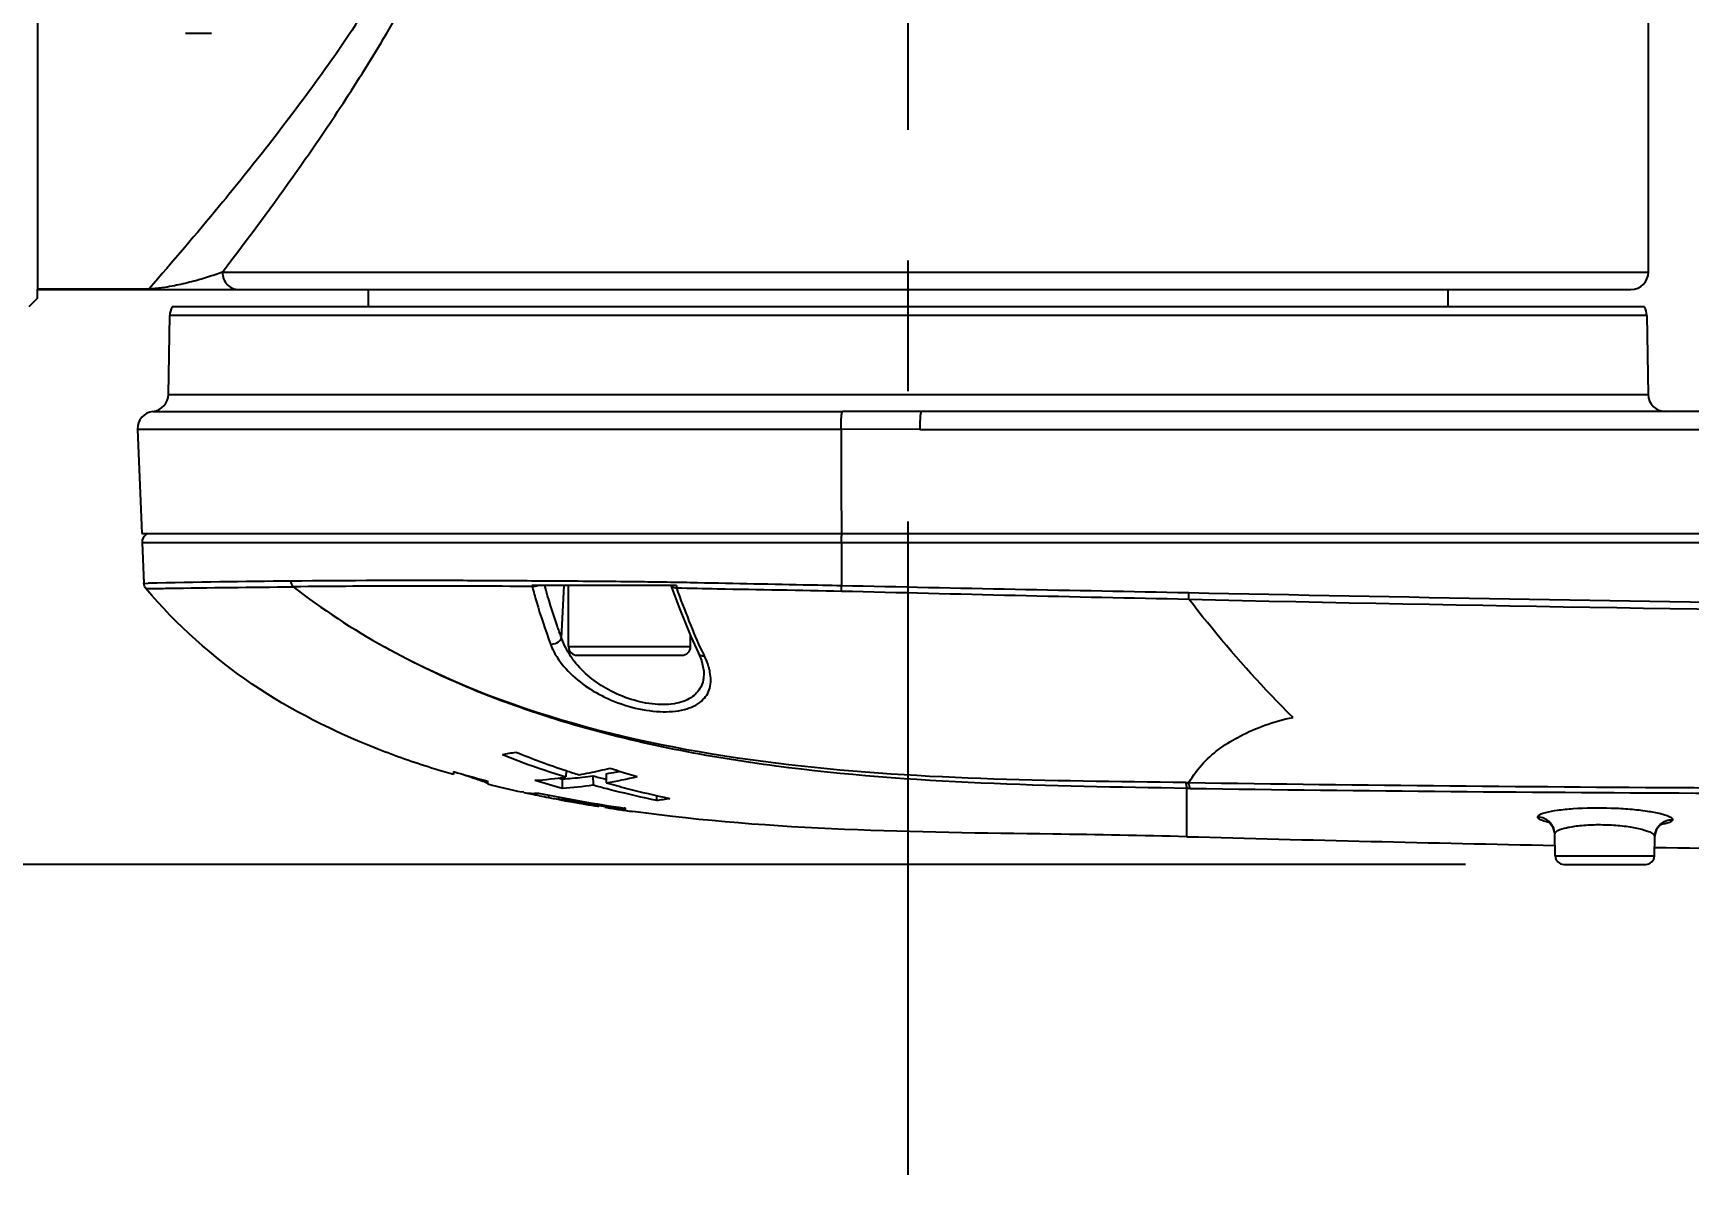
# Model space of a CAD drawing. Header units: millimetres. Extents: x 5828 to 6704, y 123 to 421.
# Drawn here: x 6397.164 to 6401.918, y 204.945 to 208.222 of the extents above; entities that cross this region are included whole.
import ezdxf

# ---------------------------------------------------------------- set-up
doc = ezdxf.new("R2010")
doc.units = ezdxf.units.MM
doc.linetypes.add('CENTER', pattern=[0.6, 0.375, -0.075, 0.075, -0.075])
for name, color, linetype in [('中心线', 7, 'Continuous'), ('外形图', 7, 'Continuous'), ('尺寸标注', 7, 'Continuous')]:
    doc.layers.add(name, color=color, linetype=linetype)
doc.styles.add('微软雅黑', font='msyh.ttc', dxfattribs={"height": 1.5})
doc.dimstyles.new('尺寸标注_1_20比例', dxfattribs={"dimtxt": 1.5, "dimasz": 1.25, "dimexe": 0.5, "dimexo": 0.4, "dimgap": 0.5, "dimtad": 1, "dimdec": 1, "dimlfac": 20, "dimdsep": 46, "dimtxsty": '微软雅黑', "dimcen": 0.09, "dimadec": 0, "dimazin": 0, "dimtp": 0.01, "dimtm": 0.01, "dimtfac": 1, "dimtdec": 1, "dimtofl": 0, "dimtmove": 0, "dimatfit": 3, "dimfxl": 1, "dimtolj": 1, "dimarcsym": 0})

# ---------------------------------------------------------------- blocks, each defined once
blk = doc.blocks.new('*D1115')
at = {"layer": 'Defpoints', "color": 0}
for p in [(6401.6767, 212.5365), (6392.9512, 205.8365), (6401.6767, 205.8365)]:
    blk.add_point(p, dxfattribs=at)
at = {"layer": '尺寸标注', "color": 0, "lineweight": -2}
for p, q in [((6401.2767, 212.5365), (6392.4512, 212.5365)), ((6392.9512, 211.2865), (6392.9512, 207.0865)), ((6401.2767, 205.8365), (6392.4512, 205.8365))]:
    blk.add_line(p, q, dxfattribs=at)
at = {"layer": '尺寸标注', "color": 0}
for points in [[(6393.1595, 211.2865), (6392.7428, 211.2865), (6392.9512, 212.5365)], [(6392.7428, 207.0865), (6393.1595, 207.0865), (6392.9512, 205.8365)]]:
    blk.add_solid(points, dxfattribs=at)
at = {"layer": '尺寸标注', "color": 0, "insert": (6391.6721, 209.1865), "char_height": 1.5, "attachment_point": 5, "rotation": 90, "style": '微软雅黑'}
blk.add_mtext('\\A1;134', dxfattribs=at)

msp = doc.modelspace()

# ---------------------------------------------------------------- linework, layer by layer
at = {"layer": '中心线', "linetype": 'CENTER', "ltscale": 5}
msp.add_line((6399.6767, 204.9452), (6399.6767, 213.6257), dxfattribs=at)
at = {"layer": '外形图', "color": 7, "linetype": 'Continuous'}
for p, q in [((6397.1767, 210.8865), (6397.1767, 207.4865)), ((6401.8017, 207.5365), (6401.8017, 208.6401)), ((6397.6017, 208.2225), (6397.6762, 208.2225)), ((6397.7077, 207.5365), (6401.8017, 207.5365)), ((6397.1767, 207.4615), (6397.1517, 207.4365)), ((6397.1767, 207.4615), (6397.1767, 207.488)), ((6397.4967, 207.488), (6397.1767, 207.488)), ((6397.1767, 207.4865), (6401.7517, 207.4865)), ((6397.4967, 207.4865), (6397.4967, 207.488)), ((6398.1267, 207.4365), (6398.1267, 207.4865)), ((6401.2267, 207.4365), (6401.2267, 207.4865)), ((6397.5526, 207.1856), (6397.5565, 207.4124)), ((6401.7969, 207.4124), (6397.5565, 207.4124)), ((6401.7902, 207.4365), (6397.5632, 207.4365)), ((6401.7969, 207.4124), (6401.8009, 207.1856)), ((6397.5526, 207.1856), (6401.8009, 207.1856)), ((6397.5084, 207.1368), (6399.4877, 207.1368)), ((6403.2149, 207.1365), (6399.7144, 207.1365)), ((6397.4642, 207.0854), (6397.4759, 206.7865)), ((6397.4642, 207.0854), (6399.4839, 207.0854)), ((6399.71, 207.0847), (6399.4839, 207.0854)), ((6399.71, 207.0847), (6403.2123, 207.0847)), ((6397.4759, 206.7865), (6412.6269, 206.7865)), ((6397.477, 206.7604), (6397.482, 206.6431)), ((6397.477, 206.7604), (6411.2023, 206.7604)), ((6399.485, 206.7604), (6399.4855, 206.636)), ((6398.7018, 206.6491), (6398.5949, 206.6498)), ((6397.482, 206.6431), (6397.4949, 206.6433)), ((6397.488, 206.628), (6397.5009, 206.6282)), ((6399.0116, 206.6365), (6398.596, 206.6365)), ((6398.6814, 206.4869), (6398.6888, 206.6365)), ((6398.7017, 206.4615), (6398.7017, 206.6365)), ((6399.0106, 206.6456), (6398.9944, 206.6459)), ((6398.7017, 206.4615), (6399.0517, 206.4615)), ((6399.0517, 206.4615), (6399.0517, 206.4929)), ((6398.7267, 206.4365), (6399.0267, 206.4365)), ((6399.0747, 206.4423), (6399.0746, 206.4424)), ((6399.0896, 206.3906), (6399.0896, 206.3906)), ((6398.3709, 206.094), (6398.3602, 206.0971)), ((6398.3709, 206.094), (6398.3604, 206.0977)), ((6398.371, 206.1026), (6398.3709, 206.094)), ((6398.6829, 206.0816), (6398.6831, 206.0554)), ((6398.6943, 206.106), (6398.6939, 206.0873)), ((6398.7716, 206.0906), (6398.7719, 206.0645)), ((6398.8053, 206.0815), (6398.8096, 206.0804)), ((6398.8093, 206.0965), (6398.8099, 206.0705)), ((6398.463, 206.0772), (6398.4699, 206.0754)), ((6398.463, 206.0772), (6398.4699, 206.0754)), ((6398.4699, 206.0673), (6398.4699, 206.0755)), ((6398.5718, 206.0434), (6398.5675, 206.0443)), ((6398.5718, 206.0434), (6398.5675, 206.0443)), ((6398.5734, 206.0431), (6398.5718, 206.0434)), ((6398.5734, 206.043), (6398.5718, 206.0434)), ((6398.6439, 206.0356), (6398.6439, 206.0285)), ((6398.9537, 206.0344), (6398.9538, 206.0206)), ((6400.4767, 205.9159), (6400.4767, 206.0547)), ((6398.6723, 206.03), (6398.6724, 206.0234)), ((6398.6871, 206.0271), (6398.6872, 206.0228)), ((6398.6918, 206.0193), (6398.6984, 206.0181)), ((6398.7317, 206.0121), (6398.7341, 206.0117)), ((6398.8649, 205.9936), (6398.8602, 205.9943)), ((6398.8649, 205.9936), (6398.8602, 205.9943)), ((6398.8649, 205.9974), (6398.8612, 205.998)), ((6398.8649, 205.9974), (6398.8612, 205.9979)), ((6398.8649, 205.9936), (6398.8649, 205.9974)), ((6401.5347, 205.8913), (6401.5324, 205.8913)), ((6401.5347, 205.8908), (6401.5324, 205.8908)), ((6401.5341, 205.8611), (6401.533, 205.9236)), ((6401.8193, 205.8611), (6401.8202, 205.9162)), ((6401.5341, 205.8611), (6401.8193, 205.8611)), ((6401.5591, 205.8365), (6401.7943, 205.8365))]:
    msp.add_line(p, q, dxfattribs=at)
for points in [[(6398.9954, 206.6365), (6399.0198, 206.5708), (6399.0527, 206.4905), (6399.0746, 206.4424)], [(6399.0747, 206.4423), (6399.0831, 206.4216), (6399.0896, 206.3906)], [(6401.5167, 205.9586), (6401.5128, 205.9599), (6401.5168, 205.9573), (6401.5269, 205.9456), (6401.533, 205.9236)], [(6401.8202, 205.9162), (6401.8204, 205.9188), (6401.8268, 205.939), (6401.8375, 205.9508), (6401.8419, 205.9534)]]:
    msp.add_lwpolyline(points, dxfattribs=at)
for centre, radius, start, end in [((6401.7517, 207.5365), 0.05, 270, 0), ((6397.6065, 207.4115), 0.05, 150, 179), ((6401.7469, 207.4115), 0.05, 1, 30), ((6397.5026, 207.1865), 0.05, 276.6574, 359), ((6401.8508, 207.1865), 0.05, 181, 270), ((6397.5142, 207.0872), 0.05, 96.6574, 182.0779), ((6397.5019, 206.7615), 0.025, 120.806, 182.4179), ((6398.1421, 177.396), 29.2545, 90.46431, 91.26759), ((6398.3019, 167.2685), 39.3667, 89.57056, 90.56927), ((6399.1993, 208.3047), 2.1105, 232.3722, 240.9108), ((6399.053, 206.6405), 0.042, 191.4282, 194.1627), ((6405.4202, 427.8398), 221.2975, 268.721407, 269.994013), ((6398.7267, 206.4615), 0.025, 180, 270), ((6399.0267, 206.4615), 0.025, 270, 0), ((6398.8952, 206.5776), 0.2699, 214.4457, 219.9441), ((6398.8932, 206.5589), 0.2238, 206.7974, 208.5761), ((6399.6178, 206.6982), 0.5886, 205.2596, 206.7132), ((6398.9559, 206.3597), 0.1543, 10.7619, 13.4295), ((6398.3233, 207.2776), 1.1414, 279.5115, 281.4532), ((6399.334, 208.1895), 2.1972, 248.0284, 249.6665), ((6399.4094, 208.2692), 2.2786, 247.8402, 251.7075), ((6399.3983, 208.3656), 2.3847, 249.6881, 252.8183), ((6399.1964, 208.9118), 2.9279, 253.6257, 255.4946), ((6398.5315, 207.1689), 1.0937, 273.8606, 278.5381), ((6399.3973, 208.7169), 2.7304, 254.6093, 254.8332), ((6398.6176, 207.1543), 1.0747, 273.4858, 275.0531), ((6399.472, 208.4532), 2.4729, 251.6687, 252.5854), ((6398.6102, 207.2322), 1.1529, 275.0746, 278.0479), ((6398.4857, 207.4554), 1.3839, 280.2502, 282.744), ((6399.4912, 208.6798), 2.6873, 254.4685, 255.2118), ((6398.4596, 207.5727), 1.504, 282.7247, 283.888), ((6398.5776, 207.4473), 1.3705, 279.7334, 280.9826), ((6398.5602, 207.5158), 1.4667, 279.8014, 283.3406), ((6399.6176, 208.5655), 2.5791, 252, 253.8124), ((6398.5634, 207.522), 1.4466, 280.9686, 281.3562), ((6398.3897, 205.896), 0.191, 67.9159, 68.7429), ((6399.275, 209.269), 3.3014, 255.8853, 257.625), ((6399.3084, 209.4313), 3.467, 257.7608, 258.0874), ((6398.6001, 206.1734), 0.1331, 258.4436, 270.3582), ((6399.3247, 209.5086), 3.546, 258.0877, 258.5083), ((6398.6, 206.1785), 0.1382, 270.3884, 276.4937), ((6399.3559, 208.5604), 2.5937, 253.1738, 254.9651), ((6399.4463, 210.0385), 4.0827, 258.2609, 261.7612), ((6399.3433, 209.6), 3.6393, 258.5083, 258.9207), ((6398.6131, 207.1777), 1.1244, 273.5707, 278.1175), ((6399.5044, 208.7193), 2.754, 254.5746, 255.308), ((6399.5252, 208.7987), 2.836, 255.307, 255.8349), ((6399.561, 208.7561), 2.7886, 254.3748, 255.6369), ((6399.5772, 209.0098), 3.0534, 255.8589, 258.2197), ((6399.627, 209.0177), 3.0585, 255.6551, 258.0141), ((6398.9654, 207.5834), 1.5877, 258.319, 258.9582), ((6399.1225, 208.3828), 2.4024, 258.9314, 259.3745), ((6398.6847, 206.1459), 0.1231, 264.289, 271.1642), ((6399.2831, 209.2337), 3.2684, 259.3589, 259.5768), ((6399.4648, 210.2041), 4.253, 259.4647, 261.8269), ((6399.4201, 209.9819), 4.029, 259.6821, 260.0343), ((6399.427, 210.02), 4.0678, 260.0315, 260.1588), ((6399.5152, 210.3349), 4.3922, 260.6993, 261.197), ((6399.2506, 208.6296), 2.6665, 261.2087, 261.3892), ((6399.0761, 207.4701), 1.4939, 261.3458, 261.9104), ((6399.5387, 210.7365), 4.7929, 261.9303, 262.1767), ((6398.7858, 207.3715), 1.3613, 277.0905, 278.7063), ((6401.5742, 206.2249), 0.2741, 257.6665, 259.0497), ((6401.4838, 205.9227), 0.0492, 27.1384, 30.2479), ((6401.7932, 206.2084), 0.2616, 279.5022, 279.7512), ((6404.4203, 349.4248), 143.563, 268.42591, 268.847359), ((6401.5591, 205.8615), 0.025, 181, 270), ((6401.7943, 205.8615), 0.025, 270, 359), ((6404.7616, 367.2889), 161.4304, 268.955805, 269.334575)]:
    msp.add_arc(centre, radius, start, end, dxfattribs=at)
for points, knots in [([(6398.4405, 209.1846), (6398.4404, 209.1321), (6398.4327, 209.0274), (6398.4003, 208.8743), (6398.3514, 208.7279), (6398.2711, 208.545), (6398.1524, 208.3356), (6397.9982, 208.1086), (6397.8468, 207.9081), (6397.6814, 207.7029), (6397.5653, 207.5667), (6397.4967, 207.488)], [0, 0, 0, 0, 0.079598, 0.158599, 0.236543, 0.313109, 0.461077, 0.600548, 0.728751, 0.841792, 1, 1, 1, 1]), ([(6397.7077, 207.5365), (6397.7812, 207.6327), (6397.8966, 207.7883), (6398.0503, 208.0126), (6398.1748, 208.21), (6398.2945, 208.4259), (6398.3999, 208.6609), (6398.4634, 208.8722), (6398.4911, 209.0491), (6398.496, 209.1393), (6398.4961, 209.1845)], [0, 0, 0, 0, 0.195596, 0.312763, 0.439022, 0.572369, 0.711264, 0.854327, 0.926991, 1, 1, 1, 1]), ([(6397.7077, 207.5365), (6397.7009, 207.5338), (6397.6867, 207.5289), (6397.6574, 207.5192), (6397.6185, 207.5081), (6397.5774, 207.4985), (6397.5395, 207.4917), (6397.5181, 207.4891), (6397.5061, 207.4884)], [0, 0, 0, 0, 0.105727, 0.215715, 0.445138, 0.689505, 0.825604, 1, 1, 1, 1]), ([(6397.7077, 207.5365), (6397.7077, 207.53), (6397.71, 207.517), (6397.7202, 207.5004), (6397.7356, 207.4892), (6397.748, 207.4865), (6397.754, 207.4865)], [0, 0, 0, 0, 0.258743, 0.512355, 0.758762, 1, 1, 1, 1]), ([(6397.5061, 207.4884), (6397.5053, 207.4883), (6397.5022, 207.4882), (6397.4991, 207.488), (6397.4967, 207.488)], [0, 0, 0, 0, 0.238727, 1, 1, 1, 1]), ([(6399.4839, 207.0854), (6399.4839, 207.0915), (6399.4841, 207.1029), (6399.4846, 207.1184), (6399.486, 207.1292), (6399.4866, 207.1353), (6399.4877, 207.1368)], [0, 0, 0, 0, 0.353618, 0.664562, 0.889199, 1, 1, 1, 1]), ([(6399.7142, 207.1365), (6399.7138, 207.1365), (6399.7131, 207.1347), (6399.7124, 207.132), (6399.7117, 207.1271), (6399.7108, 207.1178), (6399.7101, 207.1034), (6399.71, 207.0912), (6399.71, 207.0847)], [0, 0, 0, 0, 0.02539, 0.084478, 0.177925, 0.302284, 0.624236, 1, 1, 1, 1]), ([(6399.485, 206.7604), (6399.485, 206.7635), (6399.4851, 206.7693), (6399.4853, 206.7772), (6399.4861, 206.7826), (6399.4863, 206.7857), (6399.487, 206.7864)], [0, 0, 0, 0, 0.356468, 0.669684, 0.893453, 1, 1, 1, 1]), ([(6398.5949, 206.6498), (6398.5295, 206.6502), (6398.2996, 206.6516), (6398.0696, 206.651), (6397.905, 206.6495)], [0, 0, 0, 0, 0.28408, 1, 1, 1, 1]), ([(6398.9944, 206.6459), (6398.9695, 206.6463), (6398.8719, 206.6479), (6398.7744, 206.6486), (6398.7018, 206.6491)], [0, 0, 0, 0, 0.255441, 1, 1, 1, 1]), ([(6398.1541, 206.1672), (6398.028, 206.2166), (6397.7823, 206.3395), (6397.5765, 206.5238), (6397.488, 206.628)], [0, 0, 0, 0, 0.497678, 1, 1, 1, 1]), ([(6397.5009, 206.6282), (6397.5174, 206.6284), (6397.6541, 206.6305), (6397.7907, 206.6321), (6397.9108, 206.6332)], [0, 0, 0, 0, 0.121185, 1, 1, 1, 1]), ([(6398.597, 206.634), (6398.6009, 206.6195), (6398.6166, 206.5639), (6398.6346, 206.5089), (6398.6496, 206.469)], [0, 0, 0, 0, 0.261355, 1, 1, 1, 1]), ([(6398.6814, 206.4869), (6398.677, 206.4986), (6398.6592, 206.5479), (6398.6438, 206.5981), (6398.6332, 206.6365)], [0, 0, 0, 0, 0.239278, 1, 1, 1, 1]), ([(6398.9957, 206.6365), (6398.9963, 206.6355), (6399.0006, 206.631), (6399.0074, 206.63), (6399.0123, 206.6302)], [0, 0, 0, 0, 0.193154, 1, 1, 1, 1]), ([(6399.0856, 206.4471), (6399.072, 206.4759), (6399.0472, 206.5368), (6399.0233, 206.5981), (6399.0123, 206.6302)], [0, 0, 0, 0, 0.484438, 1, 1, 1, 1]), ([(6399.0123, 206.6302), (6399.051, 206.6293), (6399.2088, 206.626), (6399.3665, 206.6235), (6399.4855, 206.621)], [0, 0, 0, 0, 0.245542, 1, 1, 1, 1]), ([(6399.4855, 206.636), (6399.4488, 206.6368), (6399.304, 206.6396), (6399.1592, 206.6428), (6399.0511, 206.6449)], [0, 0, 0, 0, 0.253236, 1, 1, 1, 1]), ([(6399.4855, 206.621), (6399.4854, 206.6222), (6399.4853, 206.6272), (6399.4853, 206.6322), (6399.4855, 206.636)], [0, 0, 0, 0, 0.222428, 1, 1, 1, 1]), ([(6400.4819, 206.6156), (6400.3158, 206.6191), (6399.9837, 206.6252), (6399.6515, 206.6325), (6399.4855, 206.636)], [0, 0, 0, 0, 0.500095, 1, 1, 1, 1]), ([(6399.4855, 206.621), (6399.6516, 206.6171), (6399.9838, 206.6083), (6400.3161, 206.6014), (6400.4822, 206.5979)], [0, 0, 0, 0, 0.499937, 1, 1, 1, 1]), ([(6400.4822, 206.5979), (6400.4821, 206.5991), (6400.4819, 206.605), (6400.4819, 206.6109), (6400.4819, 206.6156)], [0, 0, 0, 0, 0.207962, 1, 1, 1, 1]), ([(6405.3968, 206.5601), (6404.9869, 206.5601), (6403.3485, 206.565), (6401.7102, 206.5899), (6400.4819, 206.6156)], [0, 0, 0, 0, 0.250188, 1, 1, 1, 1]), ([(6400.7816, 206.258), (6400.7554, 206.2838), (6400.6498, 206.3919), (6400.5523, 206.5077), (6400.4822, 206.5979)], [0, 0, 0, 0, 0.243562, 1, 1, 1, 1]), ([(6400.4767, 206.0546), (6400.2798, 206.0576), (6399.886, 206.0642), (6399.2962, 206.1072), (6398.7145, 206.2183), (6398.3448, 206.3645), (6398.1732, 206.4605)], [0, 0, 0, 0, 0.250123, 0.500251, 0.750269, 1, 1, 1, 1]), ([(6400.4738, 206.0712), (6400.0811, 206.0767), (6399.2999, 206.0792), (6398.5147, 206.2705), (6398.1733, 206.4604)], [0, 0, 0, 0, 0.501344, 1, 1, 1, 1]), ([(6398.6496, 206.469), (6398.6522, 206.4686), (6398.662, 206.4688), (6398.6715, 206.4735), (6398.6763, 206.4786)], [0, 0, 0, 0, 0.276408, 1, 1, 1, 1]), ([(6398.6496, 206.469), (6398.6509, 206.4652), (6398.657, 206.4498), (6398.6655, 206.4353), (6398.6726, 206.4249)], [0, 0, 0, 0, 0.239272, 1, 1, 1, 1]), ([(6398.7178, 206.4196), (6398.7158, 206.4222), (6398.7081, 206.4325), (6398.7012, 206.4435), (6398.6966, 206.4519)], [0, 0, 0, 0, 0.256071, 1, 1, 1, 1]), ([(6399.0896, 206.3906), (6399.0903, 206.3769), (6399.087, 206.3485), (6399.0576, 206.3129), (6399.0082, 206.295), (6398.947, 206.2937), (6398.8801, 206.308), (6398.7974, 206.3432), (6398.7438, 206.386), (6398.7178, 206.4196)], [0, 0, 0, 0, 0.088817, 0.177192, 0.284483, 0.418694, 0.570591, 0.724429, 1, 1, 1, 1]), ([(6399.0921, 206.4336), (6399.0882, 206.4335), (6399.0811, 206.4347), (6399.0759, 206.4397), (6399.0747, 206.4423)], [0, 0, 0, 0, 0.572458, 1, 1, 1, 1]), ([(6399.106, 206.3956), (6399.1053, 206.3987), (6399.1017, 206.4118), (6399.0967, 206.4244), (6399.0921, 206.4336)], [0, 0, 0, 0, 0.237798, 1, 1, 1, 1]), ([(6398.6883, 206.4043), (6398.7195, 206.367), (6398.7844, 206.3213), (6398.8819, 206.2854), (6398.9601, 206.2723), (6399.0297, 206.2763), (6399.0769, 206.2965), (6399.099, 206.3217), (6399.1112, 206.3498), (6399.1104, 206.3735), (6399.1075, 206.3886)], [0, 0, 0, 0, 0.276798, 0.43504, 0.590659, 0.72479, 0.828032, 0.871321, 0.912668, 1, 1, 1, 1]), ([(6400.4823, 206.0711), (6401.4814, 206.0565), (6402.9807, 206.05), (6404.98, 206.0623), (6406.4803, 206.0806), (6407.9809, 206.1048), (6409.4816, 206.1466), (6410.9812, 206.2229), (6411.979, 206.3058), (6412.4768, 206.3583)], [0, 0, 0, 0, 0.249745, 0.374703, 0.499706, 0.624747, 0.749818, 0.874904, 1, 1, 1, 1]), ([(6400.4858, 206.0545), (6401.4845, 206.0406), (6403.4832, 206.0331), (6407.4809, 206.076), (6410.4854, 206.141), (6412.4767, 206.3325)], [0, 0, 0, 0, 0.249758, 0.499745, 1, 1, 1, 1]), ([(6400.4826, 206.0711), (6400.4946, 206.0916), (6400.5344, 206.1464), (6400.6132, 206.1993), (6400.702, 206.2381), (6400.7539, 206.2531), (6400.7816, 206.258)], [0, 0, 0, 0, 0.196194, 0.555649, 0.767391, 1, 1, 1, 1]), ([(6398.3602, 206.0971), (6398.3427, 206.1022), (6398.2733, 206.1233), (6398.2047, 206.1473), (6398.1541, 206.1672)], [0, 0, 0, 0, 0.25114, 1, 1, 1, 1]), ([(6398.3976, 206.095), (6398.4009, 206.0939), (6398.4128, 206.09), (6398.4248, 206.0861), (6398.4334, 206.0831)], [0, 0, 0, 0, 0.276016, 1, 1, 1, 1]), ([(6398.4334, 206.0831), (6398.436, 206.0822), (6398.4445, 206.0793), (6398.4531, 206.0763), (6398.4589, 206.074)], [0, 0, 0, 0, 0.303999, 1, 1, 1, 1]), ([(6398.4615, 206.073), (6398.4626, 206.0725), (6398.4653, 206.0713), (6398.4681, 206.0702), (6398.4694, 206.069)], [0, 0, 0, 0, 0.400805, 1, 1, 1, 1]), ([(6400.4738, 206.0712), (6400.474, 206.0694), (6400.4747, 206.0638), (6400.4755, 206.0582), (6400.4767, 206.0546)], [0, 0, 0, 0, 0.329038, 1, 1, 1, 1]), ([(6400.4858, 206.0545), (6400.4854, 206.0554), (6400.4837, 206.0608), (6400.4829, 206.0665), (6400.4823, 206.0711)], [0, 0, 0, 0, 0.171812, 1, 1, 1, 1]), ([(6398.7341, 206.0117), (6398.7469, 206.0095), (6398.765, 206.0067), (6398.7832, 206.0035), (6398.7886, 206.0032)], [0, 0, 0, 0, 0.703795, 1, 1, 1, 1]), ([(6400.4767, 205.9159), (6400.3485, 205.9194), (6400.021, 205.9246), (6399.4901, 205.9305), (6399.0878, 205.9605), (6398.8863, 205.9882)], [0, 0, 0, 0, 0.241522, 0.616985, 1, 1, 1, 1]), ([(6401.4841, 205.9722), (6401.484, 205.9752), (6401.493, 205.9818), (6401.5011, 205.9839), (6401.507, 205.9855)], [0, 0, 0, 0, 0.327802, 1, 1, 1, 1]), ([(6401.507, 205.9855), (6401.518, 205.9885), (6401.5442, 205.993), (6401.6069, 205.999), (6401.6769, 205.9997), (6401.7478, 205.9956), (6401.7952, 205.9904), (6401.8325, 205.9836), (6401.8537, 205.9777), (6401.8616, 205.9739)], [0, 0, 0, 0, 0.095399, 0.222247, 0.527702, 0.681011, 0.817607, 0.926626, 1, 1, 1, 1]), ([(6401.4937, 205.9636), (6401.4923, 205.9643), (6401.4886, 205.9661), (6401.4841, 205.9694), (6401.4841, 205.9722)], [0, 0, 0, 0, 0.355206, 1, 1, 1, 1]), ([(6401.5156, 205.9571), (6401.5134, 205.9576), (6401.506, 205.9594), (6401.4987, 205.9615), (6401.4937, 205.9636)], [0, 0, 0, 0, 0.295715, 1, 1, 1, 1]), ([(6401.5417, 205.9333), (6401.5493, 205.9375), (6401.5705, 205.9433), (6401.6075, 205.9488), (6401.6531, 205.9511), (6401.7016, 205.9498), (6401.7467, 205.9452), (6401.7841, 205.9373), (6401.8074, 205.93), (6401.8203, 205.9205), (6401.8202, 205.9162)], [0, 0, 0, 0, 0.090892, 0.225527, 0.390078, 0.565124, 0.729253, 0.863585, 0.954815, 1, 1, 1, 1]), ([(6401.8202, 205.9162), (6401.8205, 205.9288), (6401.8317, 205.955), (6401.8584, 205.965), (6401.8711, 205.9648)], [0, 0, 0, 0, 0.498034, 1, 1, 1, 1]), ([(6401.8711, 205.9648), (6401.8711, 205.9609), (6401.8567, 205.9538), (6401.846, 205.952), (6401.8376, 205.9505)], [0, 0, 0, 0, 0.311109, 1, 1, 1, 1]), ([(6401.8616, 205.9739), (6401.863, 205.9732), (6401.8668, 205.9712), (6401.8711, 205.9677), (6401.8711, 205.9648)], [0, 0, 0, 0, 0.354698, 1, 1, 1, 1]), ([(6401.533, 205.9236), (6401.533, 205.9244), (6401.5341, 205.9289), (6401.5385, 205.9316), (6401.5417, 205.9333)], [0, 0, 0, 0, 0.18735, 1, 1, 1, 1])]:
    msp.add_open_spline(points, degree=3, knots=knots, dxfattribs=at)
for points in [[(6399.7142, 207.1365), (6399.6387, 207.1365), (6399.5632, 207.1368), (6399.4877, 207.1368)], [(6399.4839, 207.0854), (6399.4842, 206.9857), (6399.4845, 206.8861), (6399.4849, 206.7865)], [(6397.9108, 206.6332), (6397.9072, 206.6377), (6397.9052, 206.6438), (6397.905, 206.6495)], [(6397.488, 206.628), (6397.4845, 206.6321), (6397.4823, 206.6377), (6397.482, 206.6431)], [(6398.597, 206.634), (6398.5966, 206.6348), (6398.5963, 206.6357), (6398.5961, 206.6365)], [(6398.6146, 206.6365), (6398.6091, 206.6343), (6398.6029, 206.6333), (6398.597, 206.634)], [(6399.0511, 206.6449), (6399.0376, 206.6451), (6399.0241, 206.6454), (6399.0106, 206.6456)], [(6399.0112, 206.6365), (6399.0114, 206.635), (6399.0116, 206.6336), (6399.0119, 206.6322)], [(6398.6763, 206.4786), (6398.6785, 206.481), (6398.6804, 206.4838), (6398.6814, 206.4869)], [(6398.6934, 206.458), (6398.6887, 206.4673), (6398.6847, 206.477), (6398.6814, 206.4869)], [(6400.4738, 206.0712), (6400.4766, 206.0712), (6400.4795, 206.0709), (6400.4823, 206.0711)], [(6400.4858, 206.0545), (6400.4828, 206.0544), (6400.4797, 206.0546), (6400.4767, 206.0546)], [(6401.5032, 205.968), (6401.4972, 205.9706), (6401.4906, 205.9721), (6401.4841, 205.9722)], [(6401.5264, 205.9475), (6401.5212, 205.9564), (6401.5127, 205.9639), (6401.5032, 205.968)], [(6401.533, 205.9236), (6401.5329, 205.931), (6401.531, 205.9385), (6401.5277, 205.9451)]]:
    msp.add_open_spline(points, degree=3, dxfattribs=at)

# ---------------------------------------------------------------- dimensions: what is measured, and where the dimension line sits
at = {"layer": '尺寸标注'}
dim = msp.add_linear_dim(base=(6392.9512, 205.8365), p1=(6401.6767, 212.5365), p2=(6401.6767, 205.8365), angle=90, dimstyle='尺寸标注_1_20比例', dxfattribs=at)
dim.commit()
dim.dimension.update_dxf_attribs({"geometry": '*D1115', "text_midpoint": (6391.6721, 209.1865)})

doc.saveas('drawing.dxf')
